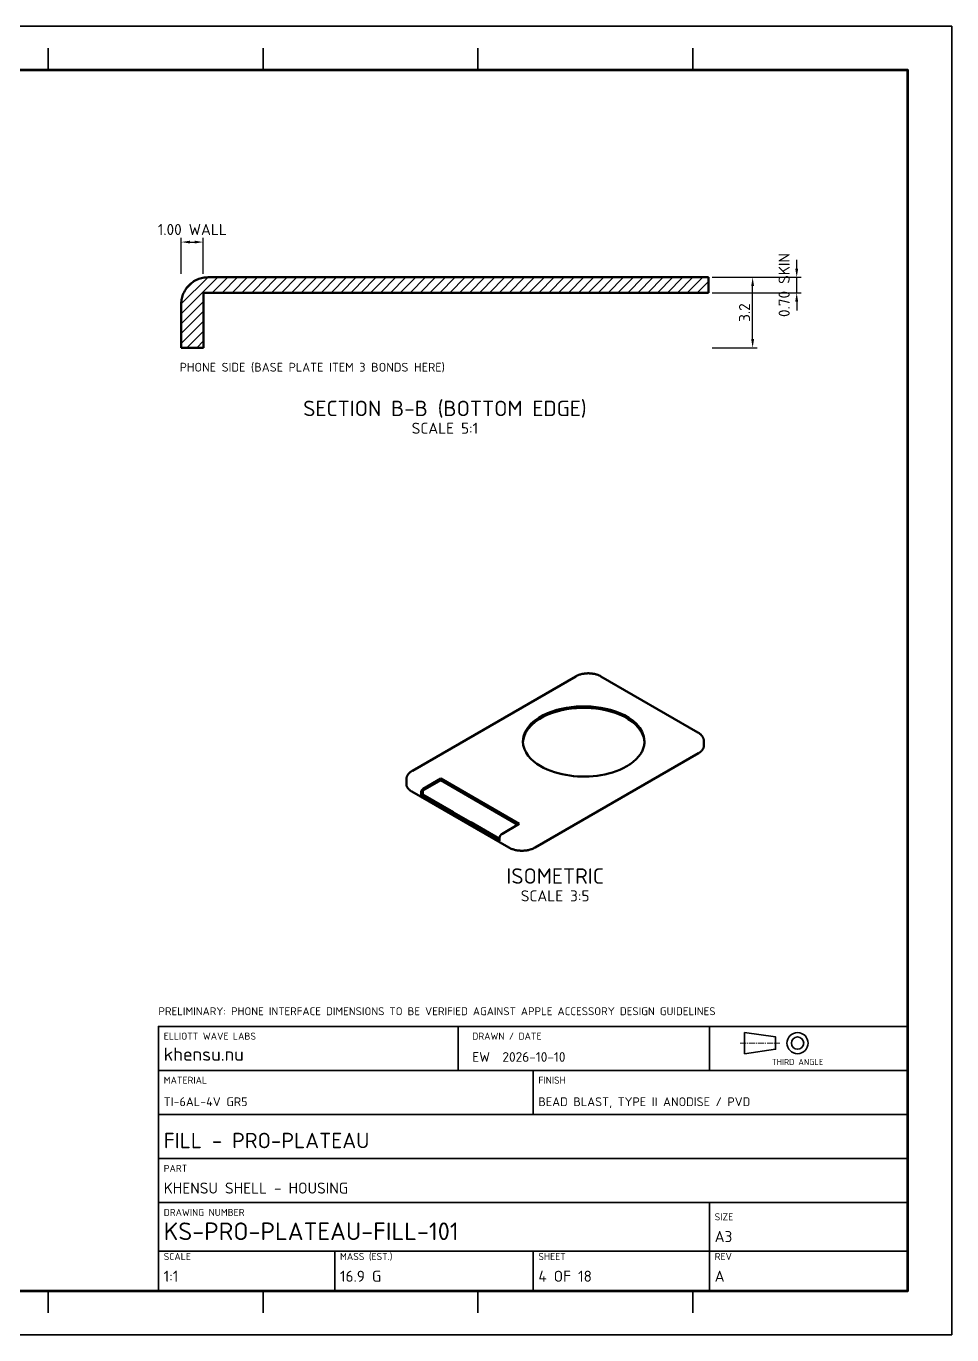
# Model space of a CAD drawing. Header units: millimetres. Extents: x 0 to 420, y 0 to 297.
# Drawn here: x 210 to 420, y 0 to 297 of the extents above; entities that cross this region are included whole.
import ezdxf
from ezdxf.enums import TextEntityAlignment as Align

# ---------------------------------------------------------------- set-up
doc = ezdxf.new("R2010")
doc.units = ezdxf.units.MM
doc.header["$LTSCALE"] = 0.4
doc.linetypes.add('CENTER', pattern=[5.08, 3.175, -0.635, 0.635, -0.635])
for name, color, linetype, lineweight in [('BORDER', 7, 'CONTINUOUS', 70), ('CENTER', 1, 'CENTER', 18), ('DIM', 4, 'CONTINUOUS', 18), ('HATCH', 8, 'CONTINUOUS', 13), ('OUTLINE', 7, 'CONTINUOUS', 50), ('SECTION', 7, 'CONTINUOUS', 50), ('TEXT', 7, 'CONTINUOUS', 25), ('TITLE', 7, 'CONTINUOUS', 35)]:
    doc.layers.add(name, color=color, linetype=linetype, lineweight=lineweight)
doc.styles.add('KHENSU', font='isocpeur.ttf')
doc.dimstyles.new('KHENSU', dxfattribs={"dimtxt": 2.5, "dimasz": 2, "dimexe": 1, "dimexo": 0.8, "dimgap": 0.6, "dimtad": 1, "dimdsep": 46, "dimtxsty": 'KHENSU', "dimcen": -1.5, "dimclrd": 4, "dimclre": 4, "dimclrt": 7, "dimazin": 3, "dimtfac": 1, "dimtmove": 2, "dimatfit": 3})

msp = doc.modelspace()

# ---------------------------------------------------------------- hatches: boundary and pattern name
at = {"layer": 'HATCH'}
h = msp.add_hatch(dxfattribs=at)
h.set_pattern_fill('ANSI31', color=8, scale=0.5)
h.paths.add_polyline_path([(364.811, 240), (364.811, 239.163), (364.811, 238.326), (364.811, 237.489), (364.811, 236.652), (364.127, 236.5), (363.29, 236.5), (362.453, 236.5), (361.616, 236.5), (360.779, 236.5), (359.942, 236.5), (359.105, 236.5), (358.268, 236.5), (357.431, 236.5), (356.594, 236.5), (355.757, 236.5), (354.92, 236.5), (354.084, 236.5), (353.247, 236.5), (352.41, 236.5), (351.573, 236.5), (350.736, 236.5), (349.899, 236.5), (349.062, 236.5), (348.225, 236.5), (347.388, 236.5), (346.551, 236.5), (345.714, 236.5), (344.877, 236.5), (344.04, 236.5), (343.203, 236.5), (342.366, 236.5), (341.53, 236.5), (340.693, 236.5), (339.856, 236.5), (339.019, 236.5), (338.182, 236.5), (337.345, 236.5), (336.508, 236.5), (335.671, 236.5), (334.834, 236.5), (333.997, 236.5), (333.16, 236.5), (332.323, 236.5), (331.486, 236.5), (330.649, 236.5), (329.813, 236.5), (328.976, 236.5), (328.139, 236.5), (327.302, 236.5), (326.465, 236.5), (325.628, 236.5), (324.791, 236.5), (323.954, 236.5), (323.117, 236.5), (322.28, 236.5), (321.443, 236.5), (320.606, 236.5), (319.769, 236.5), (318.932, 236.5), (318.095, 236.5), (317.259, 236.5), (316.422, 236.5), (315.585, 236.5), (314.748, 236.5), (313.911, 236.5), (313.074, 236.5), (312.237, 236.5), (311.4, 236.5), (310.563, 236.5), (309.726, 236.5), (308.889, 236.5), (308.052, 236.5), (307.215, 236.5), (306.378, 236.5), (305.541, 236.5), (304.705, 236.5), (303.868, 236.5), (303.031, 236.5), (302.194, 236.5), (301.357, 236.5), (300.52, 236.5), (299.683, 236.5), (298.846, 236.5), (298.009, 236.5), (297.172, 236.5), (296.335, 236.5), (295.498, 236.5), (294.661, 236.5), (293.824, 236.5), (292.988, 236.5), (292.151, 236.5), (291.314, 236.5), (290.477, 236.5), (289.64, 236.5), (288.803, 236.5), (287.966, 236.5), (287.129, 236.5), (286.292, 236.5), (285.455, 236.5), (284.618, 236.5), (283.781, 236.5), (282.944, 236.5), (282.107, 236.5), (281.27, 236.5), (280.434, 236.5), (279.597, 236.5), (278.76, 236.5), (277.923, 236.5), (277.086, 236.5), (276.249, 236.5), (275.412, 236.5), (274.575, 236.5), (273.738, 236.5), (272.901, 236.5), (272.064, 236.5), (271.227, 236.5), (270.39, 236.5), (269.553, 236.5), (268.716, 236.5), (267.88, 236.5), (267.043, 236.5), (266.206, 236.5), (265.369, 236.5), (264.532, 236.5), (263.695, 236.5), (262.858, 236.5), (262.021, 236.5), (261.184, 236.5), (260.347, 236.5), (259.51, 236.5), (258.673, 236.5), (257.836, 236.5), (256.999, 236.5), (256.163, 236.5), (255.326, 236.5), (254.489, 236.5), (253.652, 236.5), (252.815, 236.5), (251.978, 236.5), (251.141, 236.5), (250.304, 236.5), (250.252, 235.715), (250.252, 234.878), (250.252, 234.041), (250.252, 233.204), (250.252, 232.367), (250.252, 231.53), (250.252, 230.693), (250.252, 229.856), (250.252, 229.019), (250.252, 228.182), (250.252, 227.345), (250.252, 226.508), (250.252, 225.672), (250.252, 224.835), (250.25, 224), (249.413, 224), (248.576, 224), (247.739, 224), (246.902, 224), (246.065, 224), (245.228, 224), (245.189, 224.797), (245.189, 225.634), (245.189, 226.471), (245.189, 227.308), (245.189, 228.145), (245.189, 228.982), (245.189, 229.819), (245.189, 230.656), (245.189, 231.493), (245.189, 232.33), (245.189, 233.166), (245.189, 234.003), (245.248, 234.838), (245.424, 235.655), (245.713, 236.44), (246.109, 237.176), (246.603, 237.851), (247.187, 238.45), (247.847, 238.963), (248.572, 239.38), (249.347, 239.694), (250.158, 239.9), (250.989, 239.994), (251.826, 240), (252.663, 240), (253.499, 240), (254.336, 240), (255.173, 240), (256.01, 240), (256.847, 240), (257.684, 240), (258.521, 240), (259.358, 240), (260.195, 240), (261.032, 240), (261.869, 240), (262.706, 240), (263.543, 240), (264.38, 240), (265.216, 240), (266.053, 240), (266.89, 240), (267.727, 240), (268.564, 240), (269.401, 240), (270.238, 240), (271.075, 240), (271.912, 240), (272.749, 240), (273.586, 240), (274.423, 240), (275.26, 240), (276.097, 240), (276.934, 240), (277.77, 240), (278.607, 240), (279.444, 240), (280.281, 240), (281.118, 240), (281.955, 240), (282.792, 240), (283.629, 240), (284.466, 240), (285.303, 240), (286.14, 240), (286.977, 240), (287.814, 240), (288.651, 240), (289.488, 240), (290.324, 240), (291.161, 240), (291.998, 240), (292.835, 240), (293.672, 240), (294.509, 240), (295.346, 240), (296.183, 240), (297.02, 240), (297.857, 240), (298.694, 240), (299.531, 240), (300.368, 240), (301.205, 240), (302.041, 240), (302.878, 240), (303.715, 240), (304.552, 240), (305.389, 240), (306.226, 240), (307.063, 240), (307.9, 240), (308.737, 240), (309.574, 240), (310.411, 240), (311.248, 240), (312.085, 240), (312.922, 240), (313.759, 240), (314.595, 240), (315.432, 240), (316.269, 240), (317.106, 240), (317.943, 240), (318.78, 240), (319.617, 240), (320.454, 240), (321.291, 240), (322.128, 240), (322.965, 240), (323.802, 240), (324.639, 240), (325.476, 240), (326.313, 240), (327.149, 240), (327.986, 240), (328.823, 240), (329.66, 240), (330.497, 240), (331.334, 240), (332.171, 240), (333.008, 240), (333.845, 240), (334.682, 240), (335.519, 240), (336.356, 240), (337.193, 240), (338.03, 240), (338.866, 240), (339.703, 240), (340.54, 240), (341.377, 240), (342.214, 240), (343.051, 240), (343.888, 240), (344.725, 240), (345.562, 240), (346.399, 240), (347.236, 240), (348.073, 240), (348.91, 240), (349.747, 240), (350.584, 240), (351.42, 240), (352.257, 240), (353.094, 240), (353.931, 240), (354.768, 240), (355.605, 240), (356.442, 240), (357.279, 240), (358.116, 240), (358.953, 240), (359.79, 240), (360.627, 240), (361.464, 240), (362.301, 240), (363.138, 240), (363.974, 240), (364.811, 240)])

# ---------------------------------------------------------------- linework, layer by layer
at = {"layer": 'BORDER'}
msp.add_lwpolyline([(20, 10), (410, 10), (410, 287), (20, 287)], close=True, dxfattribs=at)
at = {"layer": 'CENTER'}
msp.add_line((372, 66.2), (381, 66.2), dxfattribs=at)
at = {"layer": 'OUTLINE'}
for p, q in [((334.71, 149.443), (297.629, 128.034)), ((362.371, 136.73), (340.351, 149.443)), ((363.75, 134.686), (363.75, 133.706)), ((325.439, 110.583), (362.52, 131.991)), ((296.25, 125.99), (296.25, 125.01)), ((300.005, 123.553), (304.035, 125.88)), ((300.089, 123.945), (304.035, 126.223)), ((304.035, 125.88), (304.035, 126.223)), ((304.035, 126.223), (321.854, 115.935)), ((304.035, 125.88), (321.557, 115.763)), ((297.48, 123.295), (319.499, 110.583)), ((299.58, 123.063), (299.58, 122.377)), ((300.005, 122.622), (299.58, 122.377)), ((299.58, 122.377), (306.538, 118.36)), ((300.005, 123.553), (300.005, 122.622)), ((300.005, 122.622), (306.962, 118.605)), ((306.962, 118.605), (306.538, 118.36)), ((306.538, 118.286), (306.962, 118.531)), ((306.538, 118.286), (306.538, 118.36)), ((310.441, 116.033), (306.538, 118.286)), ((306.962, 118.531), (306.962, 118.605)), ((310.802, 116.314), (306.962, 118.531)), ((310.441, 116.106), (310.866, 116.351)), ((310.441, 116.106), (317.399, 112.089)), ((310.441, 116.106), (310.441, 116.033)), ((310.866, 116.351), (317.399, 112.579)), ((321.854, 115.935), (317.908, 113.657)), ((317.399, 112.089), (317.399, 112.775))]:
    msp.add_line(p, q, dxfattribs=at)
for points in [[(340.351, 149.443), (340.185, 149.534), (340.015, 149.617), (339.842, 149.693), (339.666, 149.762), (339.487, 149.825), (339.306, 149.882), (339.124, 149.932), (338.94, 149.976), (338.754, 150.014), (338.568, 150.047), (338.38, 150.074), (338.192, 150.095), (338.004, 150.111), (337.815, 150.122), (337.625, 150.127), (337.436, 150.127), (337.247, 150.122), (337.058, 150.111), (336.869, 150.095), (336.681, 150.074), (336.494, 150.047), (336.307, 150.014), (336.122, 149.976), (335.937, 149.932), (335.755, 149.882), (335.574, 149.825), (335.396, 149.762), (335.219, 149.693), (335.046, 149.617), (334.876, 149.534), (334.71, 149.443)], [(322.691, 134.673), (322.826, 135.785), (323.21, 136.838), (323.795, 137.795), (324.528, 138.645), (325.368, 139.389), (326.285, 140.036), (327.258, 140.595), (328.273, 141.074), (329.32, 141.48), (330.39, 141.82), (331.478, 142.096), (332.579, 142.314), (333.691, 142.475), (334.808, 142.581), (335.93, 142.634), (337.053, 142.634), (338.174, 142.581), (339.292, 142.475), (340.403, 142.314), (341.504, 142.096), (342.593, 141.82), (343.663, 141.48), (344.709, 141.074), (345.724, 140.595), (346.698, 140.036), (347.615, 139.389), (348.455, 138.645), (349.188, 137.795), (349.772, 136.838), (350.156, 135.785), (350.291, 134.673)], [(322.694, 134.502), (322.867, 135.598), (323.278, 136.629), (323.878, 137.563), (324.618, 138.391), (325.459, 139.117), (326.374, 139.749), (327.342, 140.295), (328.35, 140.764), (329.388, 141.161), (330.449, 141.493), (331.527, 141.764), (332.618, 141.978), (333.718, 142.135), (334.825, 142.24), (335.935, 142.291), (337.047, 142.291), (338.158, 142.24), (339.264, 142.135), (340.365, 141.978), (341.456, 141.764), (342.534, 141.493), (343.595, 141.161), (344.633, 140.764), (345.641, 140.295), (346.609, 139.749), (347.523, 139.117), (348.364, 138.391), (349.105, 137.563), (349.705, 136.629), (350.116, 135.598), (350.288, 134.502)], [(363.75, 134.686), (363.748, 134.769), (363.743, 134.852), (363.733, 134.935), (363.721, 135.017), (363.704, 135.099), (363.684, 135.18), (363.661, 135.26), (363.634, 135.339), (363.604, 135.417), (363.571, 135.494), (363.535, 135.569), (363.497, 135.643), (363.455, 135.715), (363.411, 135.786), (363.364, 135.855), (363.315, 135.922), (363.264, 135.988), (363.21, 136.052), (363.155, 136.114), (363.097, 136.175), (363.038, 136.233), (362.977, 136.291), (362.915, 136.346), (362.851, 136.4), (362.786, 136.452), (362.72, 136.502), (362.652, 136.551), (362.583, 136.598), (362.513, 136.643), (362.442, 136.687), (362.371, 136.73)], [(346.249, 129.04), (345.466, 128.621), (344.658, 128.251), (343.831, 127.926), (342.988, 127.644), (342.133, 127.402), (341.268, 127.199), (340.396, 127.031), (339.517, 126.9), (338.634, 126.803), (337.747, 126.739), (336.859, 126.709), (335.971, 126.712), (335.083, 126.748), (334.197, 126.817), (333.314, 126.92), (332.437, 127.058), (331.565, 127.231), (330.702, 127.441), (329.849, 127.69), (329.009, 127.979), (328.185, 128.311), (327.38, 128.689), (326.602, 129.117), (325.854, 129.597), (325.148, 130.136), (324.494, 130.736), (323.907, 131.403), (323.409, 132.138), (323.023, 132.938), (322.776, 133.79), (322.691, 134.673)], [(350.291, 134.673), (350.285, 134.439), (350.267, 134.206), (350.238, 133.973), (350.197, 133.743), (350.144, 133.514), (350.081, 133.289), (350.008, 133.067), (349.924, 132.848), (349.831, 132.633), (349.729, 132.422), (349.618, 132.216), (349.5, 132.014), (349.373, 131.816), (349.24, 131.624), (349.1, 131.436), (348.955, 131.252), (348.803, 131.074), (348.646, 130.9), (348.484, 130.731), (348.317, 130.567), (348.146, 130.407), (347.971, 130.251), (347.792, 130.1), (347.609, 129.953), (347.423, 129.811), (347.234, 129.672), (347.042, 129.538), (346.848, 129.408), (346.651, 129.281), (346.451, 129.158), (346.249, 129.04)], [(362.52, 131.991), (362.581, 132.027), (362.642, 132.065), (362.702, 132.103), (362.761, 132.143), (362.82, 132.184), (362.877, 132.226), (362.934, 132.269), (362.989, 132.314), (363.044, 132.36), (363.097, 132.407), (363.149, 132.456), (363.2, 132.506), (363.249, 132.557), (363.297, 132.61), (363.343, 132.665), (363.388, 132.72), (363.43, 132.778), (363.471, 132.836), (363.509, 132.896), (363.545, 132.958), (363.579, 133.021), (363.61, 133.085), (363.638, 133.15), (363.664, 133.217), (363.686, 133.284), (363.705, 133.353), (363.721, 133.423), (363.734, 133.493), (363.743, 133.563), (363.748, 133.635), (363.75, 133.706)], [(297.629, 128.034), (297.558, 127.992), (297.487, 127.948), (297.417, 127.902), (297.348, 127.855), (297.28, 127.806), (297.214, 127.756), (297.149, 127.704), (297.085, 127.65), (297.023, 127.595), (296.962, 127.538), (296.903, 127.479), (296.845, 127.418), (296.79, 127.356), (296.736, 127.292), (296.685, 127.226), (296.636, 127.159), (296.589, 127.09), (296.545, 127.019), (296.503, 126.947), (296.465, 126.873), (296.429, 126.798), (296.396, 126.721), (296.366, 126.644), (296.339, 126.565), (296.316, 126.484), (296.296, 126.403), (296.279, 126.322), (296.267, 126.239), (296.257, 126.156), (296.252, 126.073), (296.25, 125.99)], [(297.48, 123.295), (297.419, 123.332), (297.358, 123.369), (297.298, 123.408), (297.239, 123.447), (297.18, 123.488), (297.123, 123.53), (297.066, 123.574), (297.011, 123.618), (296.956, 123.664), (296.903, 123.712), (296.851, 123.76), (296.8, 123.81), (296.751, 123.862), (296.703, 123.915), (296.657, 123.969), (296.612, 124.025), (296.57, 124.082), (296.529, 124.141), (296.491, 124.201), (296.455, 124.262), (296.421, 124.325), (296.39, 124.389), (296.362, 124.454), (296.336, 124.521), (296.314, 124.589), (296.295, 124.657), (296.279, 124.727), (296.266, 124.797), (296.257, 124.868), (296.252, 124.939), (296.25, 125.01)], [(300.089, 123.945), (300.06, 123.927), (300.032, 123.908), (300.005, 123.887), (299.978, 123.866), (299.952, 123.844), (299.927, 123.82), (299.903, 123.796), (299.88, 123.771), (299.857, 123.746), (299.835, 123.719), (299.814, 123.692), (299.794, 123.665), (299.775, 123.637), (299.756, 123.608), (299.738, 123.579), (299.721, 123.55), (299.705, 123.52), (299.689, 123.489), (299.675, 123.458), (299.661, 123.427), (299.648, 123.395), (299.636, 123.363), (299.625, 123.331), (299.616, 123.298), (299.607, 123.265), (299.599, 123.232), (299.593, 123.199), (299.587, 123.165), (299.584, 123.131), (299.581, 123.097), (299.58, 123.063)], [(317.908, 113.657), (317.879, 113.639), (317.851, 113.62), (317.824, 113.6), (317.797, 113.578), (317.771, 113.556), (317.746, 113.532), (317.722, 113.508), (317.699, 113.483), (317.676, 113.458), (317.654, 113.432), (317.633, 113.405), (317.613, 113.377), (317.594, 113.349), (317.575, 113.32), (317.557, 113.291), (317.54, 113.262), (317.524, 113.232), (317.508, 113.201), (317.494, 113.17), (317.48, 113.139), (317.467, 113.108), (317.455, 113.076), (317.445, 113.043), (317.435, 113.011), (317.426, 112.978), (317.418, 112.944), (317.412, 112.911), (317.406, 112.877), (317.403, 112.843), (317.4, 112.809), (317.399, 112.775)], [(319.499, 110.583), (319.674, 110.487), (319.853, 110.4), (320.036, 110.321), (320.222, 110.249), (320.41, 110.184), (320.6, 110.126), (320.793, 110.074), (320.987, 110.029), (321.182, 109.989), (321.378, 109.956), (321.575, 109.928), (321.773, 109.906), (321.972, 109.889), (322.171, 109.879), (322.37, 109.873), (322.569, 109.873), (322.768, 109.879), (322.967, 109.889), (323.165, 109.906), (323.363, 109.928), (323.56, 109.956), (323.757, 109.989), (323.952, 110.029), (324.146, 110.074), (324.338, 110.126), (324.529, 110.184), (324.717, 110.249), (324.903, 110.321), (325.085, 110.4), (325.264, 110.487), (325.439, 110.583)]]:
    msp.add_lwpolyline(points, dxfattribs=at)
at = {"layer": 'SECTION'}
for p, q in [((251.268, 240), (364.811, 240)), ((364.811, 240), (364.811, 236.5)), ((364.811, 236.5), (250.252, 236.5)), ((250.252, 236.5), (250.252, 224)), ((245.189, 224), (245.189, 234)), ((250.252, 224), (245.189, 224))]:
    msp.add_line(p, q, dxfattribs=at)
msp.add_lwpolyline([(245.189, 234), (245.197, 234.306), (245.22, 234.611), (245.26, 234.915), (245.314, 235.216), (245.385, 235.514), (245.47, 235.807), (245.571, 236.096), (245.686, 236.38), (245.816, 236.657), (245.96, 236.927), (246.117, 237.19), (246.288, 237.444), (246.471, 237.689), (246.667, 237.924), (246.874, 238.15), (247.092, 238.364), (247.322, 238.567), (247.561, 238.758), (247.809, 238.937), (248.066, 239.103), (248.331, 239.256), (248.604, 239.395), (248.883, 239.521), (249.168, 239.632), (249.458, 239.729), (249.753, 239.811), (250.051, 239.879), (250.353, 239.932), (250.657, 239.97), (250.962, 239.992), (251.268, 240)], dxfattribs=at)
at = {"layer": 'TITLE'}
for p, q in [((215, 287), (215, 292)), ((263.75, 287), (263.75, 292)), ((312.5, 287), (312.5, 292)), ((361.25, 287), (361.25, 292)), ((308, 60), (308, 70)), ((365, 60), (365, 70)), ((240, 60), (410, 60)), ((325, 50), (325, 60)), ((240, 50), (410, 50)), ((240, 40), (410, 40)), ((240, 30), (410, 30)), ((365, 10), (365, 30)), ((240, 19), (410, 19)), ((280, 10), (280, 19)), ((325, 10), (325, 19)), ((215, 10), (215, 5)), ((263.75, 10), (263.75, 5)), ((312.5, 10), (312.5, 5)), ((361.25, 10), (361.25, 5))]:
    msp.add_line(p, q, dxfattribs=at)
for points in [[(0, 0), (420, 0), (420, 297), (0, 297)], [(240, 10), (410, 10), (410, 70), (240, 70)], [(373, 63.8), (380, 64.8), (380, 67.6), (373, 68.6)]]:
    msp.add_lwpolyline(points, close=True, dxfattribs=at)
for radius in [2.4, 1.4]:
    msp.add_circle((385, 66.2), radius, dxfattribs=at)

# ---------------------------------------------------------------- texts
at = {"layer": 'TEXT', "style": 'KHENSU'}
for s, height, p in [('PHONE SIDE (BASE PLATE ITEM 3 BONDS HERE)', 2, (244.811, 218)), ('khensu.nu', 3, (241.2, 61.3)), ('EW  2026-10-10', 2.2, (311.2, 61.3)), ('TI-6AL-4V GR5', 2, (241.2, 51.3)), ('BEAD BLAST, TYPE II ANODISE / PVD', 2, (326.2, 51.3)), ('FILL - PRO-PLATEAU', 3.5, (241.2, 41.3)), ('KHENSU SHELL - HOUSING', 2.5, (241.2, 31.3)), ('KS-PRO-PLATEAU-FILL-101', 4, (241.2, 20.3)), ('A3', 2.5, (366.2, 20.3)), ('1:1', 2.5, (241.2, 11.3)), ('16.9 G', 2.5, (281.2, 11.3)), ('4 OF 18', 2.5, (326.2, 11.3)), ('A', 2.5, (366.2, 11.3))]:
    msp.add_text(s, height=height, dxfattribs=at).set_placement(p, align=Align.BOTTOM_LEFT)
for s, height, p in [('SECTION B-B (BOTTOM EDGE)', 3.5, (305, 212)), ('SCALE 5:1', 2.5, (305, 207)), ('ISOMETRIC', 3.5, (330, 105.872)), ('SCALE 3:5', 2.5, (330, 100.872))]:
    msp.add_text(s, height=height, dxfattribs=at).set_placement(p, align=Align.TOP_CENTER)
at = {"layer": 'TITLE', "style": 'KHENSU'}
for s, height, p in [('PRELIMINARY: PHONE INTERFACE DIMENSIONS TO BE VERIFIED AGAINST APPLE ACCESSORY DESIGN GUIDELINES', 1.8, (240, 72)), ('ELLIOTT WAVE LABS', 1.6, (241.2, 66.5)), ('DRAWN / DATE', 1.6, (311.2, 66.5)), ('MATERIAL', 1.6, (241.2, 56.5)), ('FINISH', 1.6, (326.2, 56.5)), ('PART', 1.6, (241.2, 36.5)), ('DRAWING NUMBER', 1.6, (241.2, 26.5)), ('SIZE', 1.6, (366.2, 25.5)), ('SCALE', 1.6, (241.2, 16.5)), ('MASS (EST.)', 1.6, (281.2, 16.5)), ('SHEET', 1.6, (326.2, 16.5)), ('REV', 1.6, (366.2, 16.5))]:
    msp.add_text(s, height=height, dxfattribs=at).set_placement(p, align=Align.BOTTOM_LEFT)
msp.add_text('THIRD ANGLE', height=1.4, dxfattribs=at).set_placement((385, 60.8), align=Align.BOTTOM_CENTER)

# ---------------------------------------------------------------- dimensions: what is measured, and where the dimension line sits
at = {"layer": 'DIM'}
msp.add_linear_dim(base=(245.189, 248), p1=(245.189, 240), p2=(250.189, 240), text='1.00 WALL', dimstyle='KHENSU', override={"dimlfac": 0.2}, dxfattribs=at).render()
msp.add_linear_dim(base=(384.811, 236.5), p1=(364.811, 236.5), p2=(364.811, 240), angle=90, text='0.70 SKIN', dimstyle='KHENSU', override={"dimlfac": 0.2}, dxfattribs=at).render()
msp.add_linear_dim(base=(374.811, 224), p1=(364.811, 224), p2=(364.811, 240), angle=90, dimstyle='KHENSU', override={"dimlfac": 0.2}, dxfattribs=at).render()

doc.saveas('drawing.dxf')
